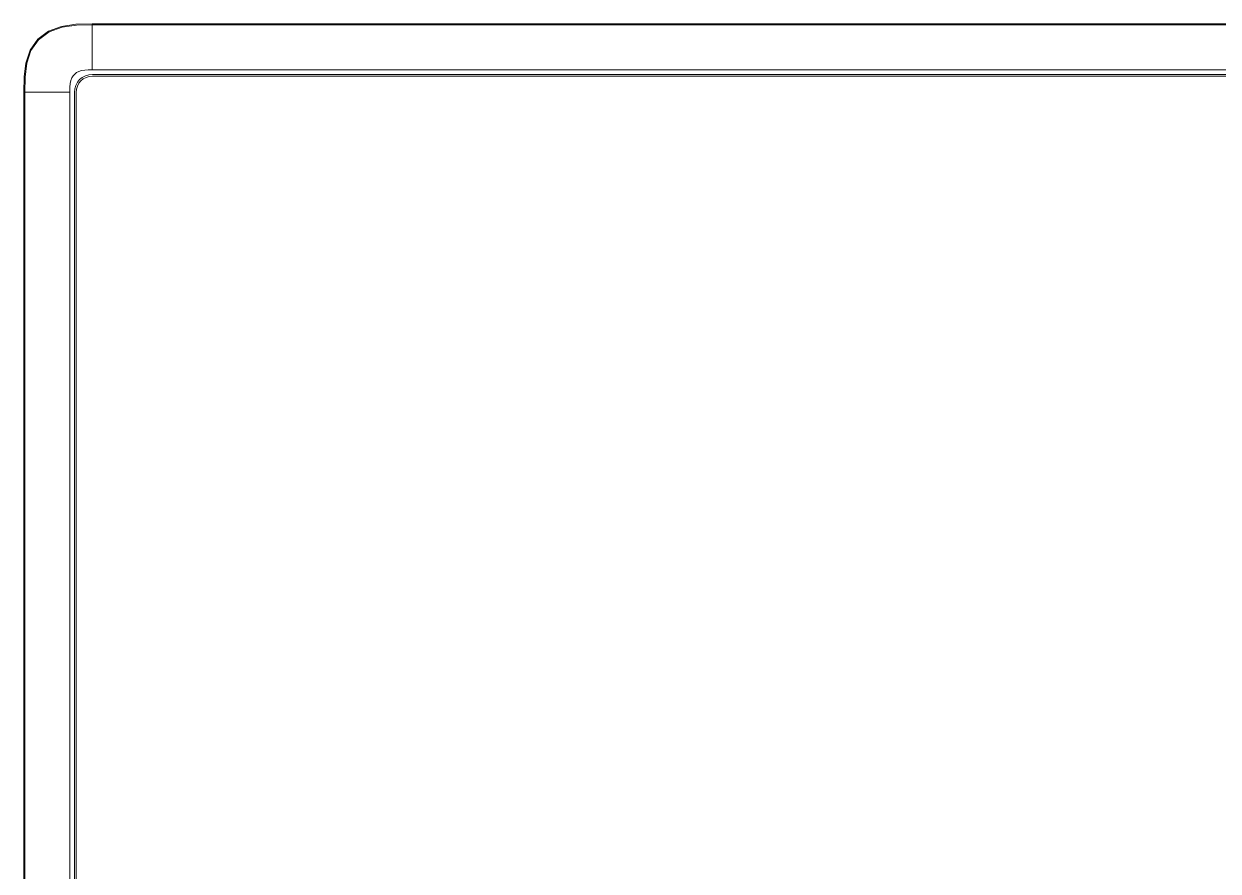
# Model space of a CAD drawing. Header units: millimetres. Extents: x 0 to 100, y -18 to 195.
# Drawn here: x 56.13 to 69.39, y 156.8 to 166.2 of the extents above; entities that cross this region are included whole.
import ezdxf

# ---------------------------------------------------------------- set-up
doc = ezdxf.new("R2010")
doc.units = ezdxf.units.MM
doc.layers.add('4208-01643_A_0', color=7, linetype='Continuous')
doc.layers.add('ZHUANGSHIMIANBAN_A_0', color=7, linetype='Continuous')

msp = doc.modelspace()

# ---------------------------------------------------------------- linework, layer by layer
at = {"layer": '4208-01643_A_0', "color": 0, "linetype": 'Continuous', "lineweight": 9}
for p, q in [((56.892, 165.692), (56.891, 166.202)), ((62.044, 166.202), (56.891, 166.202)), ((62.044, 166.192), (56.891, 166.192)), ((75.492, 166.202), (62.044, 166.202)), ((75.492, 166.192), (62.044, 166.192)), ((56.892, 165.692), (75.491, 165.692)), ((75.488, 165.642), (56.895, 165.642)), ((56.135, 165.446), (56.135, 153.096)), ((56.645, 165.445), (56.135, 165.446)), ((56.145, 165.446), (56.145, 153.096)), ((56.645, 153.096), (56.645, 165.457)), ((56.695, 165.442), (56.695, 153.566))]:
    msp.add_line(p, q, dxfattribs=at)
for points in [[(56.135, 165.446), (56.138, 165.614), (56.156, 165.768), (56.204, 165.911), (56.288, 166.032), (56.408, 166.121), (56.552, 166.174), (56.713, 166.198), (56.891, 166.202)], [(56.145, 165.446), (56.148, 165.612), (56.166, 165.765), (56.212, 165.906), (56.296, 166.026), (56.416, 166.113), (56.559, 166.165), (56.717, 166.188), (56.891, 166.192)], [(56.645, 165.457), (56.646, 165.501), (56.649, 165.539), (56.656, 165.574), (56.668, 165.602), (56.682, 165.626), (56.699, 165.645), (56.72, 165.661), (56.745, 165.674), (56.775, 165.684), (56.81, 165.689), (56.849, 165.692), (56.892, 165.692)]]:
    msp.add_lwpolyline(points, dxfattribs=at)
msp.add_arc((56.895, 165.442), 0.2, 90, 180, dxfattribs=at)
at = {"layer": 'ZHUANGSHIMIANBAN_A_0', "color": 0, "linetype": 'Continuous', "lineweight": 9}
for p, q in [((56.895, 165.622), (75.488, 165.622)), ((56.715, 153.566), (56.715, 165.442))]:
    msp.add_line(p, q, dxfattribs=at)
msp.add_arc((56.895, 165.442), 0.18, 90, 180, dxfattribs=at)

doc.saveas('drawing.dxf')
